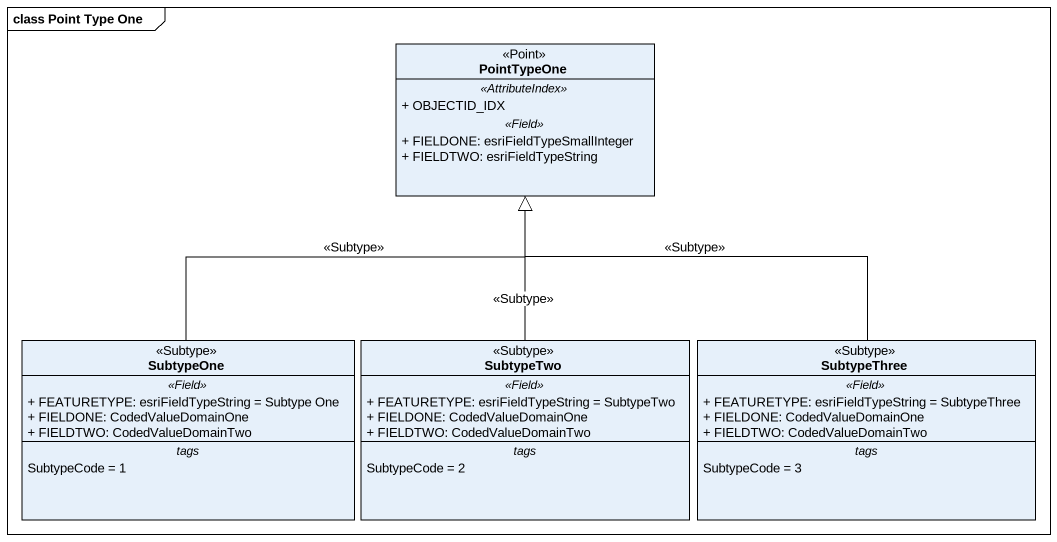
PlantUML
@startuml
mainframe class Point Type One
hide circle
hide empty members
skinparam classAttributeIconSize 0
class PointTypeOne <<Point>> {
  .. <<AttributeIndex>> ..
  + OBJECTID_IDX
  .. <<Field>> ..
  + FIELDONE: esriFieldTypeSmallInteger
  + FIELDTWO: esriFieldTypeString
}
class SubtypeOne <<Subtype>> {
  .. <<Field>> ..
  + FEATURETYPE: esriFieldTypeString = Subtype One
  + FIELDONE: CodedValueDomainOne
  + FIELDTWO: CodedValueDomainTwo
  -- tags --
  SubtypeCode = 1
}
class SubtypeTwo <<Subtype>> {
  .. <<Field>> ..
  + FEATURETYPE: esriFieldTypeString = SubtypeTwo
  + FIELDONE: CodedValueDomainOne
  + FIELDTWO: CodedValueDomainTwo
  -- tags --
  SubtypeCode = 2
}
class SubtypeThree <<Subtype>> {
  .. <<Field>> ..
  + FEATURETYPE: esriFieldTypeString = SubtypeThree
  + FIELDONE: CodedValueDomainOne
  + FIELDTWO: CodedValueDomainTwo
  -- tags --
  SubtypeCode = 3
}
SubtypeOne -up-|> PointTypeOne : <<Subtype>>
SubtypeTwo -up-|> PointTypeOne : <<Subtype>>
SubtypeThree -up-|> PointTypeOne : <<Subtype>>
@enduml
